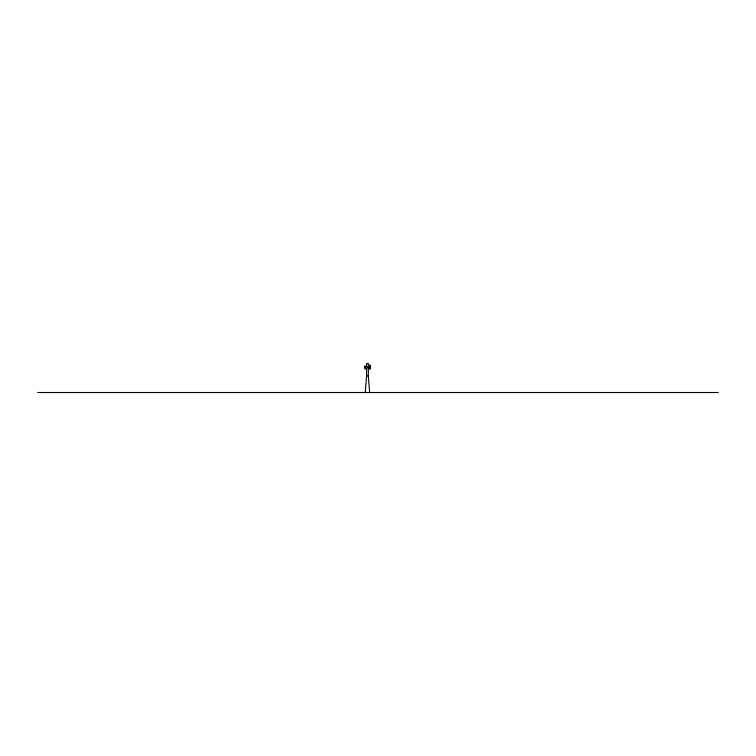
<?xml version="1.0" encoding="UTF-8"?>
<svg xmlns="http://www.w3.org/2000/svg" width="756" height="756" viewBox="0 0 756 756"><rect width="100%" height="100%" fill="white"/><g stroke="black" fill="none" stroke-linecap="round" stroke-linejoin="round"><path stroke-width="1.13" d="M364.959 369.221L364.874 365.63M370.109 365.063L369.986 369.221L370.015 365.063M369.637 392.506L368.323 375.987L368.323 363.494L366.547 363.494L366.547 375.987L365.224 392.506M366.547 375.987L368.323 375.987M37.8 392.506L718.2 392.506M369.183 366.679L369.183 367.718M365.687 366.679L365.687 367.718M370.043 366.679L364.827 366.679L364.827 367.718L370.043 367.718L370.043 366.679"/></g></svg>
